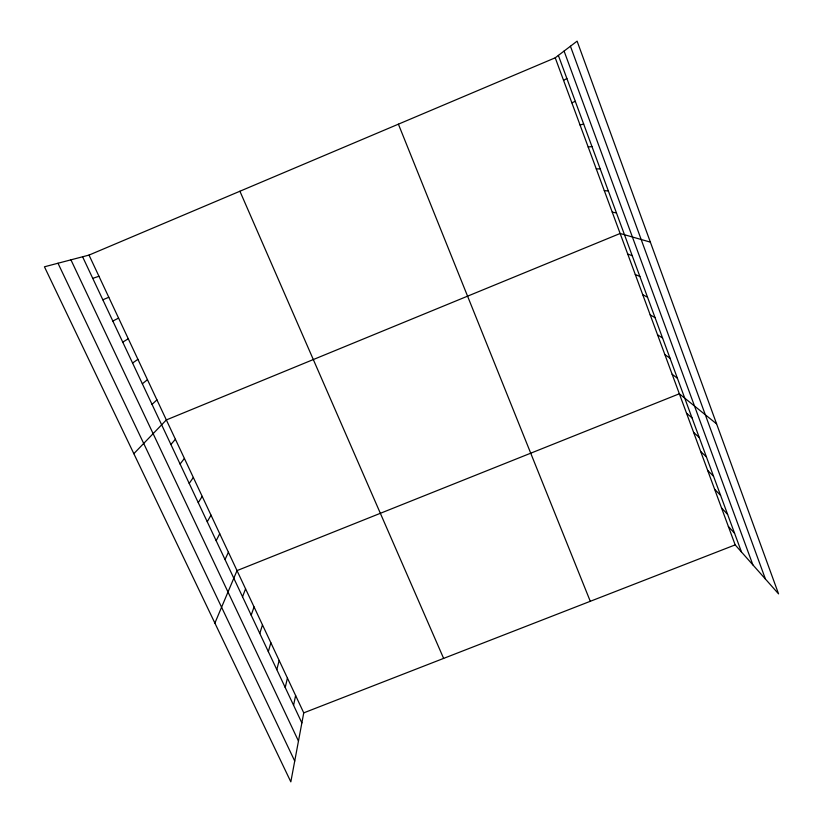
<?xml version="1.0" encoding="UTF-8"?>
<svg xmlns="http://www.w3.org/2000/svg" width="823" height="823" viewBox="0 0 823 823"><rect width="100%" height="100%" fill="white"/><g stroke="black" fill="none" stroke-linecap="round" stroke-linejoin="round"><path stroke-width="1.23" d="M89.018 255.089L303.749 712.862L290.828 781.85L44.442 266.796L89.018 255.089L555.227 57.805L577.108 41.15L778.558 593.877L735.176 544.888L555.227 57.805M293.574 705.27L295.611 695.517M285.221 687.514L287.422 678.049M276.806 669.624L279.172 660.457M268.329 651.61L270.86 642.742M259.79 633.463L262.486 624.904M251.19 615.182L254.06 606.932M242.538 596.768L245.573 588.836M214.885 623.104L237.024 570.606L679.345 393.785L716.607 423.896M225.018 559.537L228.413 552.254M216.171 540.721L219.731 533.757M207.252 521.761L210.997 515.136M198.261 502.658L202.201 496.372M189.208 483.42L193.333 477.474M180.093 464.028L184.403 458.432M170.906 444.502L175.402 439.256M133.84 453.679L166.349 419.936L620.13 233.485L650.355 242.116M152.029 404.391L156.936 399.885M142.348 383.796L147.461 379.681M132.585 363.046L137.904 359.312M122.74 342.121L128.275 338.788M563.57 80.387L566.872 78.473M112.823 321.042L118.574 318.11M102.834 299.788L108.801 297.268M571.841 102.782L575.298 101.342M303.749 712.862L735.176 544.888M92.752 278.369L98.945 276.261M580.05 125.003L583.672 124.026M588.198 147.039L591.963 146.525M596.274 168.91L600.193 168.849M604.288 190.607L608.351 190.987M612.24 212.128L616.448 212.941M627.733 254.05L632.218 255.706M635.274 274.471L639.893 276.528M642.753 294.727L647.516 297.185M650.18 314.839L655.067 317.678M657.556 334.796L662.577 338.027M664.871 354.6L670.015 358.211M672.144 374.27L677.401 378.251M686.505 413.156L692.02 417.878M693.614 432.394L699.241 437.466M700.661 451.477L706.412 456.909M707.667 470.437L713.52 476.208M714.621 489.253L720.588 495.364M721.524 507.935L727.604 514.385M728.376 526.473L734.558 533.263M57.991 263.237L294.727 761.049M70.932 259.842L298.471 741.05M82.598 256.776L301.866 722.903M239.915 191.234L443.628 658.4M398.404 124.17L590.286 601.304M564.084 51.067L752.87 564.866M558.364 55.419L741.472 551.996M570.442 46.232L765.441 579.073"/></g></svg>
